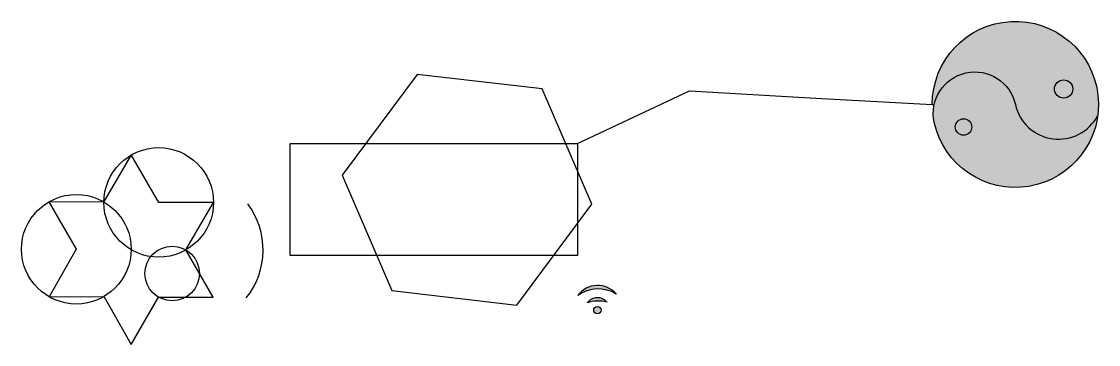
# Model space of a CAD drawing. Header units: millimetres. Extents: x 86 to 1560, y 103 to 545.
import ezdxf

# ---------------------------------------------------------------- set-up
doc = ezdxf.new("R2010")
doc.units = ezdxf.units.MM

msp = doc.modelspace()

# ---------------------------------------------------------------- hatches: boundary and pattern name
h = msp.add_hatch(color=256)
h.dxf.hatch_style = 1
h.paths.add_polyline_path([(1332.7, 431.7), (1335.3, 431.1, -0.807439), (1446.5, 431.7, 0.699581), (1559.2, 416.6, 1.068704)])
h.paths.add_polyline_path([(1525, 453, -1), (1500.1, 453, -1)], flags=16)
at = {"true_color": 0x000000}
h = msp.add_hatch(color=18, dxfattribs=at)
h.dxf.hatch_style = 1
h.paths.add_polyline_path([(1446.5, 431.7, 1), (1335.4, 407.2, 0.838741), (1559.2, 416.6, -0.699581)])
h.paths.add_polyline_path([(1364.4, 400.9, -1), (1386.9, 400.9, -1)], flags=16)
h = msp.add_hatch(color=18, dxfattribs=at)
h.dxf.hatch_style = 1
h.paths.add_polyline_path([(1500.1, 453, 1), (1525, 453, 1)])
h = msp.add_hatch(color=0)
h.dxf.hatch_style = 1
h.paths.add_polyline_path([(1386.9, 400.9, 1), (1364.4, 400.9, 1)])
at = {"true_color": 0x293189}
h = msp.add_hatch(color=177, dxfattribs=at)
h.set_gradient(color1=(16, 86, 137), color2=(122, 175, 223), name='CURVED')
h.paths.add_polyline_path([(847.6, 170.1, -0.304054), (900.3, 172.1, 0.481575)])
h.paths.add_polyline_path([(860.4, 160.1, -0.141861), (887.6, 160.9, 0.485979)])
h.paths.add_polyline_path([(879.4, 149.9, 1), (869.4, 149.9, 1)])

# ---------------------------------------------------------------- linework, layer by layer
at = {"color": 7, "true_color": 0xffffff}
msp.add_line((1332.7, 431.7), (1335.3, 431.1), dxfattribs=at)
for p, q in [((236.5, 362.6), (198.7, 297.8)), ((274, 297.6), (236.5, 362.6)), ((198.7, 297.8), (123.7, 298.3)), ((123.7, 298.3), (161.3, 233.4)), ((349, 297.4), (274, 297.6)), ((311, 232.7), (349, 297.4)), ((161.3, 233.4), (124, 168.4)), ((348.8, 167.9), (311, 232.7)), ((124.3, 168.7), (199.3, 168.2)), ((199.3, 168.2), (236.2, 103)), ((236.2, 103), (273.8, 167.9)), ((273.8, 167.9), (348.8, 167.9))]:
    msp.add_line(p, q)
msp.add_lwpolyline([(847, 378.2), (1000.3, 450.4), (1173.4, 440.6), (1332.7, 431.7, 0.02818), (1332.7, 431.7, -18.405681), (1335.4, 407.2, -1), (1446.5, 431.7, 0.699581), (1559.2, 416.6, -28.440963)], format="xyb")
for points in [[(867, 295), (798.7, 453), (627.8, 473), (525, 334.9), (593.2, 176.8), (764.2, 156.9)], [(453.8, 378.2), (847, 378.2), (847, 224.7), (453.8, 224.7)]]:
    msp.add_lwpolyline(points, close=True)
for centre, radius in [((1512.5, 453), 12.5), ((1375.6, 400.9), 11.3), ((274, 297.6), 75), ((161.3, 233.4), 75), ((292.5, 200.2), 37.3), ((874.4, 149.9), 5.02)]:
    msp.add_circle(centre, radius)
for centre, radius, start, end in [((311.1, 232.5), 105.8, 321.5272, 36.7817), ((874.7, 150), 33.8, 40.6169, 143.5747), ((875.4, 131.7), 47.4, 58.3219, 125.9703), ((874.3, 149.8), 17.3, 39.9633, 143.6385), ((875.5, 113.6), 48.8, 75.6526, 107.9493)]:
    msp.add_arc(centre, radius, start, end)

doc.saveas('drawing.dxf')
